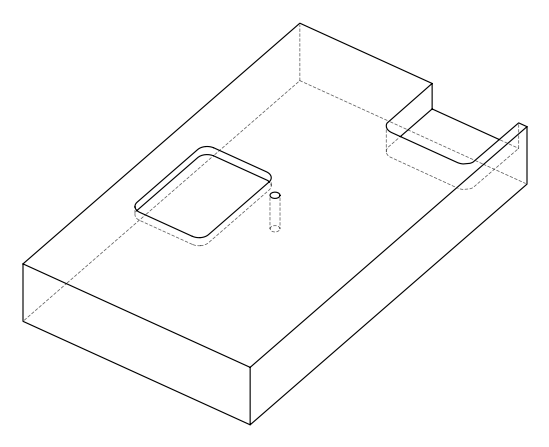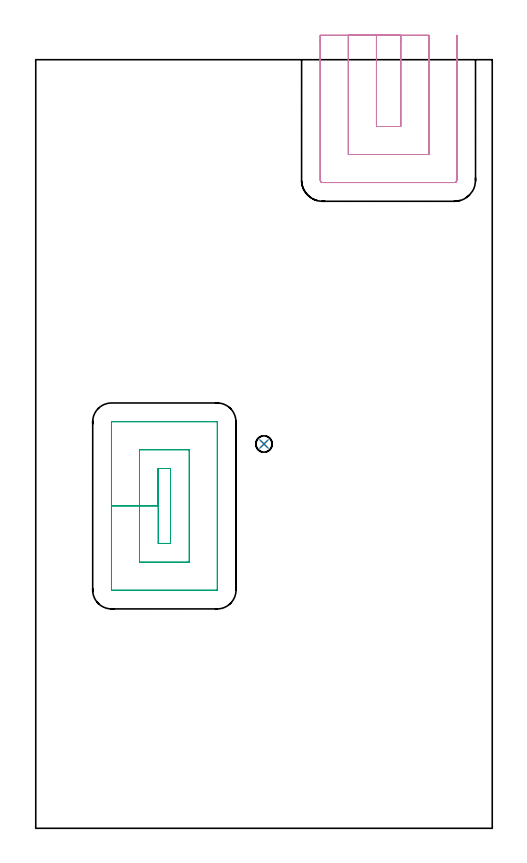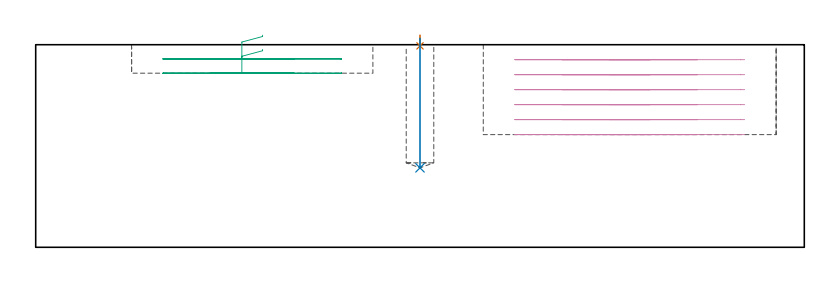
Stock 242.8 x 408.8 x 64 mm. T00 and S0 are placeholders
(PLAN: 4 operations, 2 tool changes, 11.1 min)
(1 SPOT_DRILL | STEP1POCKET | NXT0321_9005460120000 | 0.03 min | 1 mm3)
(2 DRILL_BLIND_HOLE_INTO_CENTER | STEP1POCKET | NXT0301_058 | 0.17 min | 2233 mm3)
(3 MILL_RECTANGULAR_POCKET | POCKET_RECTANGULAR_STRAIGHT | UGT0201_135 | Follow Part, ap 4.975, ae 75% | 2.57 min | 74341 mm3)
(4 MILL_SLOT | SLOT_PARTIAL_RECTANGULAR | UGT0201_135 | Follow Part, ap 4.975, ae 75% | 8.38 min | 196294 mm3)
(TOOL NXT0321_9005460120000 | NC Spot Drill, 142deg, 12mm, Carbide, Uncoated | D12 PA142 FL30 Z2)
(TOOL NXT0301_058 | Carbide Drill 8.7mm [860.1-0870-026A1-MM 2214] | D8.7 PA140 FL47 Z2)
(TOOL UGT0201_135 | Carbide End Mill 19.9 | D19.9 FL30 Z4)
(OP 1 SPOT_DRILL)
G17 G21 G94 G90
T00 M6
G54
G17 G0 G90 X121.4 Y204.4 S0 M3
G43 Z74. H0
G94 G81 G98 Z63.626 F250. R67.
G80
M5
M2
(OP 2 DRILL_BLIND_HOLE_INTO_CENTER)
G17 G21 G94 G90
T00 M6
G54
G17 G0 G90 X121.4 Y204.4 S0 M3
G43 Z74. H1
G94 G81 G98 Z25.1 F250. R66.
G80
M5
M2
(OP 3 MILL_RECTANGULAR_POCKET)
G17 G21 G94 G90
T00 M6
G54
G17 G0 G90 X71.675 Y189.86 S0 M3
G43 Z74. H0
Z67.
G94 G1 Y191.375 Z66.594 F250.
X65.125 Z64.839
Y171.45 Z59.5
Y151.525 F500.
X71.675
Y191.375
X65.125
Y171.45
X55.175
Y141.575
X81.625
Y201.325
X55.175
Y171.45
X40.25
Y126.7
X40.248 Y126.67
X40.27 Y126.648
X40.3 Y126.65
X96.5
X96.53 Y126.648
X96.552 Y126.67
X96.55 Y126.7
Y216.2
X96.552 Y216.23
X96.53 Y216.252
X96.5 Y216.25
X40.3
X40.27 Y216.252
X40.248 Y216.23
X40.25 Y216.2
Y171.45
Y170.45
G0 X71.675 Y189.86 Z62.5
G1 Y191.375 Z62.094 F250.
X65.125 Z60.339
Y171.45 Z55.
Y151.525 F500.
X71.675
Y191.375
X65.125
Y171.45
X55.175
Y141.575
X81.625
Y201.325
X55.175
Y171.45
X40.25
Y126.7
X40.248 Y126.67
X40.27 Y126.648
X40.3 Y126.65
X96.5
X96.53 Y126.648
X96.552 Y126.67
X96.55 Y126.7
Y216.2
X96.552 Y216.23
X96.53 Y216.252
X96.5 Y216.25
X40.3
X40.27 Y216.252
X40.248 Y216.23
X40.25 Y216.2
Y171.45
Y170.45
G0 Z74.
M5
M2
(OP 4 MILL_SLOT)
G17 G21 G94 G90
T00 M6
G54
G17 G0 G90 X181.2 Y421.75 S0 M3
G43 Z74. H0
Z59.267
G94 G1 Y418.75 F250.
Y373.3 F500.
X194.1
Y418.75
Y421.75 F250.
X166.275
Y418.75
Y358.375 F500.
X209.025
Y418.75
Y421.75 F250.
X151.35
Y418.75
Y344.7 F500.
G3 X152.6 Y343.45 R1.25
G1 X222.7
G3 X223.95 Y344.7 R1.25
G1 Y418.75
Y421.75 F250.
G0 X181.2 Z54.533
G1 Y418.75
Y373.3 F500.
X194.1
Y418.75
Y421.75 F250.
X166.275
Y418.75
Y358.375 F500.
X209.025
Y418.75
Y421.75 F250.
X151.35
Y418.75
Y344.7 F500.
G3 X152.6 Y343.45 R1.25
G1 X222.7
G3 X223.95 Y344.7 R1.25
G1 Y418.75
Y421.75 F250.
G0 X181.2 Z49.8
G1 Y418.75
Y373.3 F500.
X194.1
Y418.75
Y421.75 F250.
X166.275
Y418.75
Y358.375 F500.
X209.025
Y418.75
Y421.75 F250.
X151.35
Y418.75
Y344.7 F500.
G3 X152.6 Y343.45 R1.25
G1 X222.7
G3 X223.95 Y344.7 R1.25
G1 Y418.75
Y421.75 F250.
G0 X181.2 Z45.067
G1 Y418.75
Y373.3 F500.
X194.1
Y418.75
Y421.75 F250.
X166.275
Y418.75
Y358.375 F500.
X209.025
Y418.75
Y421.75 F250.
X151.35
Y418.75
Y344.7 F500.
G3 X152.6 Y343.45 R1.25
G1 X222.7
G3 X223.95 Y344.7 R1.25
G1 Y418.75
Y421.75 F250.
G0 X181.2 Z40.333
G1 Y418.75
Y373.3 F500.
X194.1
Y418.75
Y421.75 F250.
X166.275
Y418.75
Y358.375 F500.
X209.025
Y418.75
Y421.75 F250.
X151.35
Y418.75
Y344.7 F500.
G3 X152.6 Y343.45 R1.25
G1 X222.7
G3 X223.95 Y344.7 R1.25
G1 Y418.75
Y421.75 F250.
G0 X181.2 Z35.6
G1 Y418.75
Y373.3 F500.
X194.1
Y418.75
Y421.75 F250.
X166.275
Y418.75
Y358.375 F500.
X209.025
Y418.75
Y421.75 F250.
X151.35
Y418.75
Y344.7 F500.
G3 X152.6 Y343.45 R1.25
G1 X222.7
G3 X223.95 Y344.7 R1.25
G1 Y418.75
Y421.75 F250.
G0 Z74.
M5
M2
